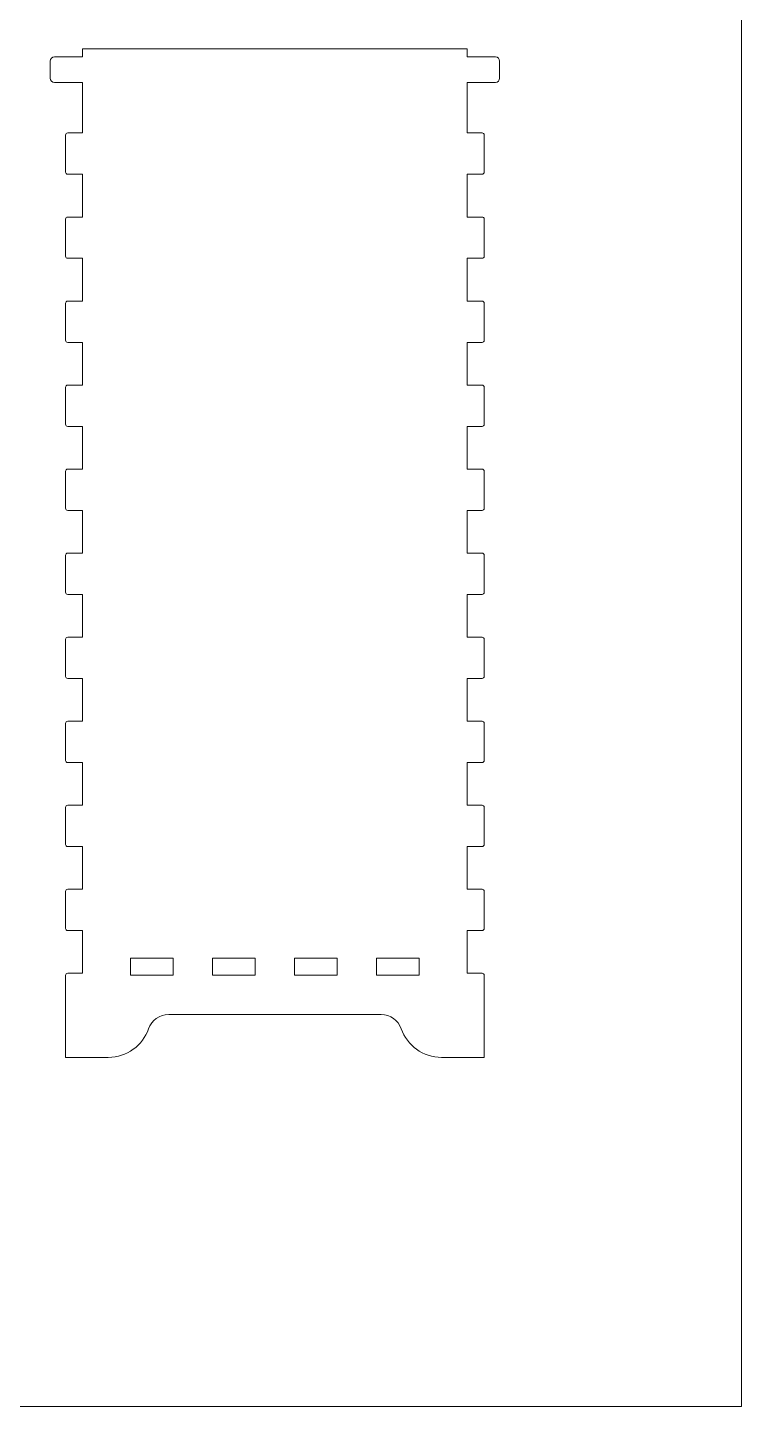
# Model space of a CAD drawing. Header units: millimetres. Extents: x -1099 to 2075, y -1295 to 1553.
# Drawn here: x 1907.9 to 2075, y -1295 to -972.3 of the extents above; entities that cross this region are included whole.
import ezdxf

# ---------------------------------------------------------------- set-up
doc = ezdxf.new("R2010")
doc.units = ezdxf.units.MM
doc.header["$MEASUREMENT"] = 0
doc.layers.add('layer 1', color=7, linetype='Continuous')

msp = doc.modelspace()

# ---------------------------------------------------------------- linework, layer by layer
at = {"layer": 'layer 1', "color": 250, "lineweight": 9}
for points, knots in [([(725, -464.9999), (725, -464.9999), (2075, -464.9999), (2075, -464.9999), (2075, -464.9999), (2075, -464.9999), (2075, -1294.9999), (2075, -1294.9999), (2075, -1294.9999), (2075, -1294.9999), (725, -1294.9999), (725, -1294.9999), (725, -1294.9999), (725, -1294.9999), (725, -464.9999), (725, -464.9999)], [0, 0, 0, 0, 0.2, 0.2, 0.2, 0.2, 0.4, 0.4, 0.4, 0.4, 0.6, 0.6, 0.6, 0.6, 1, 1, 1, 1]), ([(1940.939, -1203.311), (1940.939, -1203.311), (1990.6588, -1203.311), (1990.6588, -1203.311), (1990.6588, -1203.311), (1992.815, -1203.311), (1994.6491, -1204.6075), (1995.37, -1206.6396), (1995.37, -1206.6396), (1996.7466, -1210.5194), (2000.4572, -1213.3109), (2004.7989, -1213.3109), (2004.7989, -1213.3109), (2004.7989, -1213.3109), (2014.7989, -1213.3109), (2014.7989, -1213.3109), (2014.7989, -1213.3109), (2014.7989, -1213.3109), (2014.7989, -1194.1443), (2014.7989, -1194.1443), (2014.7989, -1194.1443), (2014.7989, -1193.8689), (2014.5741, -1193.6443), (2014.2989, -1193.6443), (2014.2989, -1193.6443), (2014.2989, -1193.6443), (2010.7989, -1193.6443), (2010.7989, -1193.6443), (2010.7989, -1193.6443), (2010.7989, -1193.6443), (2010.7989, -1183.6443), (2010.7989, -1183.6443), (2010.7989, -1183.6443), (2010.7989, -1183.6443), (2014.2989, -1183.6443), (2014.2989, -1183.6443), (2014.2989, -1183.6443), (2014.5743, -1183.6443), (2014.7989, -1183.4197), (2014.7989, -1183.1443), (2014.7989, -1183.1443), (2014.7989, -1183.1443), (2014.7989, -1174.4777), (2014.7989, -1174.4777), (2014.7989, -1174.4777), (2014.7989, -1174.2023), (2014.5741, -1173.9777), (2014.2989, -1173.9777), (2014.2989, -1173.9777), (2014.2989, -1173.9777), (2010.7989, -1173.9777), (2010.7989, -1173.9777), (2010.7989, -1173.9777), (2010.7989, -1173.9777), (2010.7989, -1163.9777), (2010.7989, -1163.9777), (2010.7989, -1163.9777), (2010.7989, -1163.9777), (2014.2989, -1163.9777), (2014.2989, -1163.9777), (2014.2989, -1163.9777), (2014.5743, -1163.9777), (2014.7989, -1163.7531), (2014.7989, -1163.4777), (2014.7989, -1163.4777), (2014.7989, -1163.4777), (2014.7989, -1154.811), (2014.7989, -1154.811), (2014.7989, -1154.811), (2014.7989, -1154.5356), (2014.5741, -1154.311), (2014.2989, -1154.311), (2014.2989, -1154.311), (2014.2989, -1154.311), (2010.7989, -1154.311), (2010.7989, -1154.311), (2010.7989, -1154.311), (2010.7989, -1154.311), (2010.7989, -1144.311), (2010.7989, -1144.311), (2010.7989, -1144.311), (2010.7989, -1144.311), (2014.2989, -1144.311), (2014.2989, -1144.311), (2014.2989, -1144.311), (2014.5743, -1144.311), (2014.7989, -1144.0864), (2014.7989, -1143.811), (2014.7989, -1143.811), (2014.7989, -1143.811), (2014.7989, -1135.1443), (2014.7989, -1135.1443), (2014.7989, -1135.1443), (2014.7989, -1134.8689), (2014.5741, -1134.6443), (2014.2989, -1134.6443), (2014.2989, -1134.6443), (2014.2989, -1134.6443), (2010.7989, -1134.6443), (2010.7989, -1134.6443), (2010.7989, -1134.6443), (2010.7989, -1134.6443), (2010.7989, -1124.6443), (2010.7989, -1124.6443), (2010.7989, -1124.6443), (2010.7989, -1124.6443), (2014.2989, -1124.6443), (2014.2989, -1124.6443), (2014.2989, -1124.6443), (2014.5743, -1124.6443), (2014.7989, -1124.4197), (2014.7989, -1124.1443), (2014.7989, -1124.1443), (2014.7989, -1124.1443), (2014.7989, -1115.4777), (2014.7989, -1115.4777), (2014.7989, -1115.4777), (2014.7989, -1115.2023), (2014.5741, -1114.9777), (2014.2989, -1114.9777), (2014.2989, -1114.9777), (2014.2989, -1114.9777), (2010.7989, -1114.9777), (2010.7989, -1114.9777), (2010.7989, -1114.9777), (2010.7989, -1114.9777), (2010.7989, -1104.9777), (2010.7989, -1104.9777), (2010.7989, -1104.9777), (2010.7989, -1104.9777), (2014.2989, -1104.9777), (2014.2989, -1104.9777), (2014.2989, -1104.9777), (2014.5743, -1104.9777), (2014.7989, -1104.7531), (2014.7989, -1104.4777), (2014.7989, -1104.4777), (2014.7989, -1104.4777), (2014.7989, -1095.811), (2014.7989, -1095.811), (2014.7989, -1095.811), (2014.7989, -1095.5356), (2014.5741, -1095.311), (2014.2989, -1095.311), (2014.2989, -1095.311), (2014.2989, -1095.311), (2010.7989, -1095.311), (2010.7989, -1095.311), (2010.7989, -1095.311), (2010.7989, -1095.311), (2010.7989, -1085.311), (2010.7989, -1085.311), (2010.7989, -1085.311), (2010.7989, -1085.311), (2014.2989, -1085.311), (2014.2989, -1085.311), (2014.2989, -1085.311), (2014.5743, -1085.311), (2014.7989, -1085.0864), (2014.7989, -1084.811), (2014.7989, -1084.811), (2014.7989, -1084.811), (2014.7989, -1076.1443), (2014.7989, -1076.1443), (2014.7989, -1076.1443), (2014.7989, -1075.8689), (2014.5741, -1075.6443), (2014.2989, -1075.6443), (2014.2989, -1075.6443), (2014.2989, -1075.6443), (2010.7989, -1075.6443), (2010.7989, -1075.6443), (2010.7989, -1075.6443), (2010.7989, -1075.6443), (2010.7989, -1065.6443), (2010.7989, -1065.6443), (2010.7989, -1065.6443), (2010.7989, -1065.6443), (2014.2989, -1065.6443), (2014.2989, -1065.6443), (2014.2989, -1065.6443), (2014.5743, -1065.6443), (2014.7989, -1065.4197), (2014.7989, -1065.1443), (2014.7989, -1065.1443), (2014.7989, -1065.1443), (2014.7989, -1056.4777), (2014.7989, -1056.4777), (2014.7989, -1056.4777), (2014.7989, -1056.2023), (2014.5741, -1055.9777), (2014.2989, -1055.9777), (2014.2989, -1055.9777), (2014.2989, -1055.9777), (2010.7989, -1055.9777), (2010.7989, -1055.9777), (2010.7989, -1055.9777), (2010.7989, -1055.9777), (2010.7989, -1045.9777), (2010.7989, -1045.9777), (2010.7989, -1045.9777), (2010.7989, -1045.9777), (2014.2989, -1045.9777), (2014.2989, -1045.9777), (2014.2989, -1045.9777), (2014.5743, -1045.9777), (2014.7989, -1045.7531), (2014.7989, -1045.4777), (2014.7989, -1045.4777), (2014.7989, -1045.4777), (2014.7989, -1036.811), (2014.7989, -1036.811), (2014.7989, -1036.811), (2014.7989, -1036.5356), (2014.5741, -1036.311), (2014.2989, -1036.311), (2014.2989, -1036.311), (2014.2989, -1036.311), (2010.7989, -1036.311), (2010.7989, -1036.311), (2010.7989, -1036.311), (2010.7989, -1036.311), (2010.7989, -1026.311), (2010.7989, -1026.311), (2010.7989, -1026.311), (2010.7989, -1026.311), (2014.2989, -1026.311), (2014.2989, -1026.311), (2014.2989, -1026.311), (2014.5743, -1026.311), (2014.7989, -1026.0864), (2014.7989, -1025.811), (2014.7989, -1025.811), (2014.7989, -1025.811), (2014.7989, -1017.1443), (2014.7989, -1017.1443), (2014.7989, -1017.1443), (2014.7989, -1016.8689), (2014.5741, -1016.6443), (2014.2989, -1016.6443), (2014.2989, -1016.6443), (2014.2989, -1016.6443), (2010.7989, -1016.6443), (2010.7989, -1016.6443), (2010.7989, -1016.6443), (2010.7989, -1016.6443), (2010.7989, -1006.6443), (2010.7989, -1006.6443), (2010.7989, -1006.6443), (2010.7989, -1006.6443), (2014.2989, -1006.6443), (2014.2989, -1006.6443), (2014.2989, -1006.6443), (2014.5743, -1006.6443), (2014.7989, -1006.4197), (2014.7989, -1006.1443), (2014.7989, -1006.1443), (2014.7989, -1006.1443), (2014.7989, -997.4777), (2014.7989, -997.4777), (2014.7989, -997.4777), (2014.7989, -997.2023), (2014.5741, -996.9777), (2014.2989, -996.9777), (2014.2989, -996.9777), (2014.2989, -996.9777), (2010.7989, -996.9777), (2010.7989, -996.9777), (2010.7989, -996.9777), (2010.7989, -996.9777), (2010.7989, -985.1444), (2010.7989, -985.1444), (2010.7989, -985.1444), (2010.7989, -985.1444), (2017.3989, -985.1444), (2017.3989, -985.1444), (2017.3989, -985.1444), (2017.9497, -985.1444), (2018.3989, -984.6952), (2018.3989, -984.1444), (2018.3989, -984.1444), (2018.3989, -984.1444), (2018.3989, -980.1444), (2018.3989, -980.1444), (2018.3989, -980.1444), (2018.3989, -979.5936), (2017.9494, -979.1444), (2017.3989, -979.1444), (2017.3989, -979.1444), (2017.3989, -979.1444), (2010.7989, -979.1444), (2010.7989, -979.1444), (2010.7989, -979.1444), (2010.7989, -979.1444), (2010.7989, -977.311), (2010.7989, -977.311), (2010.7989, -977.311), (2010.7989, -977.311), (1920.7989, -977.311), (1920.7989, -977.311), (1920.7989, -977.311), (1920.7989, -977.311), (1920.7989, -979.1444), (1920.7989, -979.1444), (1920.7989, -979.1444), (1920.7989, -979.1444), (1914.1989, -979.1444), (1914.1989, -979.1444), (1914.1989, -979.1444), (1913.6485, -979.1444), (1913.1989, -979.594), (1913.1989, -980.1444), (1913.1989, -980.1444), (1913.1989, -980.1444), (1913.1989, -984.1444), (1913.1989, -984.1444), (1913.1989, -984.1444), (1913.1989, -984.6949), (1913.6481, -985.1444), (1914.1989, -985.1444), (1914.1989, -985.1444), (1914.1989, -985.1444), (1920.7989, -985.1444), (1920.7989, -985.1444), (1920.7989, -985.1444), (1920.7989, -985.1444), (1920.7989, -996.9777), (1920.7989, -996.9777), (1920.7989, -996.9777), (1920.7989, -996.9777), (1917.2989, -996.9777), (1917.2989, -996.9777), (1917.2989, -996.9777), (1917.0237, -996.9777), (1916.7989, -997.2025), (1916.7989, -997.4777), (1916.7989, -997.4777), (1916.7989, -997.4777), (1916.7989, -1006.1443), (1916.7989, -1006.1443), (1916.7989, -1006.1443), (1916.7989, -1006.4195), (1917.0235, -1006.6443), (1917.2989, -1006.6443), (1917.2989, -1006.6443), (1917.2989, -1006.6443), (1920.7989, -1006.6443), (1920.7989, -1006.6443), (1920.7989, -1006.6443), (1920.7989, -1006.6443), (1920.7989, -1016.6443), (1920.7989, -1016.6443), (1920.7989, -1016.6443), (1920.7989, -1016.6443), (1917.2989, -1016.6443), (1917.2989, -1016.6443), (1917.2989, -1016.6443), (1917.0237, -1016.6443), (1916.7989, -1016.8691), (1916.7989, -1017.1443), (1916.7989, -1017.1443), (1916.7989, -1017.1443), (1916.7989, -1025.811), (1916.7989, -1025.811), (1916.7989, -1025.811), (1916.7989, -1026.0862), (1917.0235, -1026.311), (1917.2989, -1026.311), (1917.2989, -1026.311), (1917.2989, -1026.311), (1920.7989, -1026.311), (1920.7989, -1026.311), (1920.7989, -1026.311), (1920.7989, -1026.311), (1920.7989, -1036.311), (1920.7989, -1036.311), (1920.7989, -1036.311), (1920.7989, -1036.311), (1917.2989, -1036.311), (1917.2989, -1036.311), (1917.2989, -1036.311), (1917.0237, -1036.311), (1916.7989, -1036.5358), (1916.7989, -1036.811), (1916.7989, -1036.811), (1916.7989, -1036.811), (1916.7989, -1045.4777), (1916.7989, -1045.4777), (1916.7989, -1045.4777), (1916.7989, -1045.7529), (1917.0235, -1045.9777), (1917.2989, -1045.9777), (1917.2989, -1045.9777), (1917.2989, -1045.9777), (1920.7989, -1045.9777), (1920.7989, -1045.9777), (1920.7989, -1045.9777), (1920.7989, -1045.9777), (1920.7989, -1055.9777), (1920.7989, -1055.9777), (1920.7989, -1055.9777), (1920.7989, -1055.9777), (1917.2989, -1055.9777), (1917.2989, -1055.9777), (1917.2989, -1055.9777), (1917.0237, -1055.9777), (1916.7989, -1056.2025), (1916.7989, -1056.4777), (1916.7989, -1056.4777), (1916.7989, -1056.4777), (1916.7989, -1065.1443), (1916.7989, -1065.1443), (1916.7989, -1065.1443), (1916.7989, -1065.4195), (1917.0235, -1065.6443), (1917.2989, -1065.6443), (1917.2989, -1065.6443), (1917.2989, -1065.6443), (1920.7989, -1065.6443), (1920.7989, -1065.6443), (1920.7989, -1065.6443), (1920.7989, -1065.6443), (1920.7989, -1075.6443), (1920.7989, -1075.6443), (1920.7989, -1075.6443), (1920.7989, -1075.6443), (1917.2989, -1075.6443), (1917.2989, -1075.6443), (1917.2989, -1075.6443), (1917.0237, -1075.6443), (1916.7989, -1075.8691), (1916.7989, -1076.1443), (1916.7989, -1076.1443), (1916.7989, -1076.1443), (1916.7989, -1084.811), (1916.7989, -1084.811), (1916.7989, -1084.811), (1916.7989, -1085.0862), (1917.0235, -1085.311), (1917.2989, -1085.311), (1917.2989, -1085.311), (1917.2989, -1085.311), (1920.7989, -1085.311), (1920.7989, -1085.311), (1920.7989, -1085.311), (1920.7989, -1085.311), (1920.7989, -1095.311), (1920.7989, -1095.311), (1920.7989, -1095.311), (1920.7989, -1095.311), (1917.2989, -1095.311), (1917.2989, -1095.311), (1917.2989, -1095.311), (1917.0237, -1095.311), (1916.7989, -1095.5358), (1916.7989, -1095.811), (1916.7989, -1095.811), (1916.7989, -1095.811), (1916.7989, -1104.4777), (1916.7989, -1104.4777), (1916.7989, -1104.4777), (1916.7989, -1104.7529), (1917.0235, -1104.9777), (1917.2989, -1104.9777), (1917.2989, -1104.9777), (1917.2989, -1104.9777), (1920.7989, -1104.9777), (1920.7989, -1104.9777), (1920.7989, -1104.9777), (1920.7989, -1104.9777), (1920.7989, -1114.9777), (1920.7989, -1114.9777), (1920.7989, -1114.9777), (1920.7989, -1114.9777), (1917.2989, -1114.9777), (1917.2989, -1114.9777), (1917.2989, -1114.9777), (1917.0237, -1114.9777), (1916.7989, -1115.2025), (1916.7989, -1115.4777), (1916.7989, -1115.4777), (1916.7989, -1115.4777), (1916.7989, -1124.1443), (1916.7989, -1124.1443), (1916.7989, -1124.1443), (1916.7989, -1124.4195), (1917.0235, -1124.6443), (1917.2989, -1124.6443), (1917.2989, -1124.6443), (1917.2989, -1124.6443), (1920.7989, -1124.6443), (1920.7989, -1124.6443), (1920.7989, -1124.6443), (1920.7989, -1124.6443), (1920.7989, -1134.6443), (1920.7989, -1134.6443), (1920.7989, -1134.6443), (1920.7989, -1134.6443), (1917.2989, -1134.6443), (1917.2989, -1134.6443), (1917.2989, -1134.6443), (1917.0237, -1134.6443), (1916.7989, -1134.8691), (1916.7989, -1135.1443), (1916.7989, -1135.1443), (1916.7989, -1135.1443), (1916.7989, -1143.811), (1916.7989, -1143.811), (1916.7989, -1143.811), (1916.7989, -1144.0862), (1917.0235, -1144.311), (1917.2989, -1144.311), (1917.2989, -1144.311), (1917.2989, -1144.311), (1920.7989, -1144.311), (1920.7989, -1144.311), (1920.7989, -1144.311), (1920.7989, -1144.311), (1920.7989, -1154.311), (1920.7989, -1154.311), (1920.7989, -1154.311), (1920.7989, -1154.311), (1917.2989, -1154.311), (1917.2989, -1154.311), (1917.2989, -1154.311), (1917.0237, -1154.311), (1916.7989, -1154.5358), (1916.7989, -1154.811), (1916.7989, -1154.811), (1916.7989, -1154.811), (1916.7989, -1163.4777), (1916.7989, -1163.4777), (1916.7989, -1163.4777), (1916.7989, -1163.7529), (1917.0235, -1163.9777), (1917.2989, -1163.9777), (1917.2989, -1163.9777), (1917.2989, -1163.9777), (1920.7989, -1163.9777), (1920.7989, -1163.9777), (1920.7989, -1163.9777), (1920.7989, -1163.9777), (1920.7989, -1173.9777), (1920.7989, -1173.9777), (1920.7989, -1173.9777), (1920.7989, -1173.9777), (1917.2989, -1173.9777), (1917.2989, -1173.9777), (1917.2989, -1173.9777), (1917.0237, -1173.9777), (1916.7989, -1174.2025), (1916.7989, -1174.4777), (1916.7989, -1174.4777), (1916.7989, -1174.4777), (1916.7989, -1183.1443), (1916.7989, -1183.1443), (1916.7989, -1183.1443), (1916.7989, -1183.4195), (1917.0235, -1183.6443), (1917.2989, -1183.6443), (1917.2989, -1183.6443), (1917.2989, -1183.6443), (1920.7989, -1183.6443), (1920.7989, -1183.6443), (1920.7989, -1183.6443), (1920.7989, -1183.6443), (1920.7989, -1193.6443), (1920.7989, -1193.6443), (1920.7989, -1193.6443), (1920.7989, -1193.6443), (1917.2989, -1193.6443), (1917.2989, -1193.6443), (1917.2989, -1193.6443), (1917.0237, -1193.6443), (1916.7989, -1193.8691), (1916.7989, -1194.1443), (1916.7989, -1194.1443), (1916.7989, -1194.1443), (1916.7989, -1213.3109), (1916.7989, -1213.3109), (1916.7989, -1213.3109), (1916.7989, -1213.3109), (1926.7989, -1213.3109), (1926.7989, -1213.3109), (1926.7989, -1213.3109), (1931.1406, -1213.3109), (1934.8512, -1210.5194), (1936.2278, -1206.6396), (1936.2278, -1206.6396), (1936.9487, -1204.6075), (1938.7828, -1203.311), (1940.939, -1203.311)], [0, 0, 0, 0, 0.00671141, 0.00671141, 0.00671141, 0.00671141, 0.01342282, 0.01342282, 0.01342282, 0.01342282, 0.02013423, 0.02013423, 0.02013423, 0.02013423, 0.02684564, 0.02684564, 0.02684564, 0.02684564, 0.03355705, 0.03355705, 0.03355705, 0.03355705, 0.04026846, 0.04026846, 0.04026846, 0.04026846, 0.04697987, 0.04697987, 0.04697987, 0.04697987, 0.05369128, 0.05369128, 0.05369128, 0.05369128, 0.06040268, 0.06040268, 0.06040268, 0.06040268, 0.06711409, 0.06711409, 0.06711409, 0.06711409, 0.0738255, 0.0738255, 0.0738255, 0.0738255, 0.08053691, 0.08053691, 0.08053691, 0.08053691, 0.08724832, 0.08724832, 0.08724832, 0.08724832, 0.09395973, 0.09395973, 0.09395973, 0.09395973, 0.10067114, 0.10067114, 0.10067114, 0.10067114, 0.10738255, 0.10738255, 0.10738255, 0.10738255, 0.11409396, 0.11409396, 0.11409396, 0.11409396, 0.12080537, 0.12080537, 0.12080537, 0.12080537, 0.12751678, 0.12751678, 0.12751678, 0.12751678, 0.13422819, 0.13422819, 0.13422819, 0.13422819, 0.1409396, 0.1409396, 0.1409396, 0.1409396, 0.14765101, 0.14765101, 0.14765101, 0.14765101, 0.15436242, 0.15436242, 0.15436242, 0.15436242, 0.16107383, 0.16107383, 0.16107383, 0.16107383, 0.16778523, 0.16778523, 0.16778523, 0.16778523, 0.17449664, 0.17449664, 0.17449664, 0.17449664, 0.18120805, 0.18120805, 0.18120805, 0.18120805, 0.18791946, 0.18791946, 0.18791946, 0.18791946, 0.19463087, 0.19463087, 0.19463087, 0.19463087, 0.20134228, 0.20134228, 0.20134228, 0.20134228, 0.20805369, 0.20805369, 0.20805369, 0.20805369, 0.2147651, 0.2147651, 0.2147651, 0.2147651, 0.22147651, 0.22147651, 0.22147651, 0.22147651, 0.22818792, 0.22818792, 0.22818792, 0.22818792, 0.23489933, 0.23489933, 0.23489933, 0.23489933, 0.24161074, 0.24161074, 0.24161074, 0.24161074, 0.24832215, 0.24832215, 0.24832215, 0.24832215, 0.25503356, 0.25503356, 0.25503356, 0.25503356, 0.26174497, 0.26174497, 0.26174497, 0.26174497, 0.26845638, 0.26845638, 0.26845638, 0.26845638, 0.27516779, 0.27516779, 0.27516779, 0.27516779, 0.28187919, 0.28187919, 0.28187919, 0.28187919, 0.2885906, 0.2885906, 0.2885906, 0.2885906, 0.29530201, 0.29530201, 0.29530201, 0.29530201, 0.30201342, 0.30201342, 0.30201342, 0.30201342, 0.30872483, 0.30872483, 0.30872483, 0.30872483, 0.31543624, 0.31543624, 0.31543624, 0.31543624, 0.32214765, 0.32214765, 0.32214765, 0.32214765, 0.32885906, 0.32885906, 0.32885906, 0.32885906, 0.33557047, 0.33557047, 0.33557047, 0.33557047, 0.34228188, 0.34228188, 0.34228188, 0.34228188, 0.34899329, 0.34899329, 0.34899329, 0.34899329, 0.3557047, 0.3557047, 0.3557047, 0.3557047, 0.36241611, 0.36241611, 0.36241611, 0.36241611, 0.36912752, 0.36912752, 0.36912752, 0.36912752, 0.37583893, 0.37583893, 0.37583893, 0.37583893, 0.38255034, 0.38255034, 0.38255034, 0.38255034, 0.38926174, 0.38926174, 0.38926174, 0.38926174, 0.39597315, 0.39597315, 0.39597315, 0.39597315, 0.40268456, 0.40268456, 0.40268456, 0.40268456, 0.40939597, 0.40939597, 0.40939597, 0.40939597, 0.41610738, 0.41610738, 0.41610738, 0.41610738, 0.42281879, 0.42281879, 0.42281879, 0.42281879, 0.4295302, 0.4295302, 0.4295302, 0.4295302, 0.43624161, 0.43624161, 0.43624161, 0.43624161, 0.44295302, 0.44295302, 0.44295302, 0.44295302, 0.44966443, 0.44966443, 0.44966443, 0.44966443, 0.45637584, 0.45637584, 0.45637584, 0.45637584, 0.46308725, 0.46308725, 0.46308725, 0.46308725, 0.46979866, 0.46979866, 0.46979866, 0.46979866, 0.47651007, 0.47651007, 0.47651007, 0.47651007, 0.48322148, 0.48322148, 0.48322148, 0.48322148, 0.48993289, 0.48993289, 0.48993289, 0.48993289, 0.4966443, 0.4966443, 0.4966443, 0.4966443, 0.5033557, 0.5033557, 0.5033557, 0.5033557, 0.51006711, 0.51006711, 0.51006711, 0.51006711, 0.51677852, 0.51677852, 0.51677852, 0.51677852, 0.52348993, 0.52348993, 0.52348993, 0.52348993, 0.53020134, 0.53020134, 0.53020134, 0.53020134, 0.53691275, 0.53691275, 0.53691275, 0.53691275, 0.54362416, 0.54362416, 0.54362416, 0.54362416, 0.55033557, 0.55033557, 0.55033557, 0.55033557, 0.55704698, 0.55704698, 0.55704698, 0.55704698, 0.56375839, 0.56375839, 0.56375839, 0.56375839, 0.5704698, 0.5704698, 0.5704698, 0.5704698, 0.57718121, 0.57718121, 0.57718121, 0.57718121, 0.58389262, 0.58389262, 0.58389262, 0.58389262, 0.59060403, 0.59060403, 0.59060403, 0.59060403, 0.59731544, 0.59731544, 0.59731544, 0.59731544, 0.60402685, 0.60402685, 0.60402685, 0.60402685, 0.61073826, 0.61073826, 0.61073826, 0.61073826, 0.61744966, 0.61744966, 0.61744966, 0.61744966, 0.62416107, 0.62416107, 0.62416107, 0.62416107, 0.63087248, 0.63087248, 0.63087248, 0.63087248, 0.63758389, 0.63758389, 0.63758389, 0.63758389, 0.6442953, 0.6442953, 0.6442953, 0.6442953, 0.65100671, 0.65100671, 0.65100671, 0.65100671, 0.65771812, 0.65771812, 0.65771812, 0.65771812, 0.66442953, 0.66442953, 0.66442953, 0.66442953, 0.67114094, 0.67114094, 0.67114094, 0.67114094, 0.67785235, 0.67785235, 0.67785235, 0.67785235, 0.68456376, 0.68456376, 0.68456376, 0.68456376, 0.69127517, 0.69127517, 0.69127517, 0.69127517, 0.69798658, 0.69798658, 0.69798658, 0.69798658, 0.70469799, 0.70469799, 0.70469799, 0.70469799, 0.7114094, 0.7114094, 0.7114094, 0.7114094, 0.71812081, 0.71812081, 0.71812081, 0.71812081, 0.72483221, 0.72483221, 0.72483221, 0.72483221, 0.73154362, 0.73154362, 0.73154362, 0.73154362, 0.73825503, 0.73825503, 0.73825503, 0.73825503, 0.74496644, 0.74496644, 0.74496644, 0.74496644, 0.75167785, 0.75167785, 0.75167785, 0.75167785, 0.75838926, 0.75838926, 0.75838926, 0.75838926, 0.76510067, 0.76510067, 0.76510067, 0.76510067, 0.77181208, 0.77181208, 0.77181208, 0.77181208, 0.77852349, 0.77852349, 0.77852349, 0.77852349, 0.7852349, 0.7852349, 0.7852349, 0.7852349, 0.79194631, 0.79194631, 0.79194631, 0.79194631, 0.79865772, 0.79865772, 0.79865772, 0.79865772, 0.80536913, 0.80536913, 0.80536913, 0.80536913, 0.81208054, 0.81208054, 0.81208054, 0.81208054, 0.81879195, 0.81879195, 0.81879195, 0.81879195, 0.82550336, 0.82550336, 0.82550336, 0.82550336, 0.83221477, 0.83221477, 0.83221477, 0.83221477, 0.83892617, 0.83892617, 0.83892617, 0.83892617, 0.84563758, 0.84563758, 0.84563758, 0.84563758, 0.85234899, 0.85234899, 0.85234899, 0.85234899, 0.8590604, 0.8590604, 0.8590604, 0.8590604, 0.86577181, 0.86577181, 0.86577181, 0.86577181, 0.87248322, 0.87248322, 0.87248322, 0.87248322, 0.87919463, 0.87919463, 0.87919463, 0.87919463, 0.88590604, 0.88590604, 0.88590604, 0.88590604, 0.89261745, 0.89261745, 0.89261745, 0.89261745, 0.89932886, 0.89932886, 0.89932886, 0.89932886, 0.90604027, 0.90604027, 0.90604027, 0.90604027, 0.91275168, 0.91275168, 0.91275168, 0.91275168, 0.91946309, 0.91946309, 0.91946309, 0.91946309, 0.9261745, 0.9261745, 0.9261745, 0.9261745, 0.93288591, 0.93288591, 0.93288591, 0.93288591, 0.93959732, 0.93959732, 0.93959732, 0.93959732, 0.94630872, 0.94630872, 0.94630872, 0.94630872, 0.95302013, 0.95302013, 0.95302013, 0.95302013, 0.95973154, 0.95973154, 0.95973154, 0.95973154, 0.96644295, 0.96644295, 0.96644295, 0.96644295, 0.97315436, 0.97315436, 0.97315436, 0.97315436, 0.97986577, 0.97986577, 0.97986577, 0.97986577, 0.98657718, 0.98657718, 0.98657718, 0.98657718, 1, 1, 1, 1]), ([(1931.9989, -1194.111), (1931.9989, -1194.111), (1941.9989, -1194.111), (1941.9989, -1194.111), (1941.9989, -1194.111), (1941.9989, -1194.111), (1941.9989, -1190.111), (1941.9989, -1190.111), (1941.9989, -1190.111), (1941.9989, -1190.111), (1931.9989, -1190.111), (1931.9989, -1190.111), (1931.9989, -1190.111), (1931.9989, -1190.111), (1931.9989, -1194.111), (1931.9989, -1194.111)], [0, 0, 0, 0, 0.2, 0.2, 0.2, 0.2, 0.4, 0.4, 0.4, 0.4, 0.6, 0.6, 0.6, 0.6, 1, 1, 1, 1]), ([(1951.1989, -1194.111), (1951.1989, -1194.111), (1961.1989, -1194.111), (1961.1989, -1194.111), (1961.1989, -1194.111), (1961.1989, -1194.111), (1961.1989, -1190.111), (1961.1989, -1190.111), (1961.1989, -1190.111), (1961.1989, -1190.111), (1951.1989, -1190.111), (1951.1989, -1190.111), (1951.1989, -1190.111), (1951.1989, -1190.111), (1951.1989, -1194.111), (1951.1989, -1194.111)], [0, 0, 0, 0, 0.2, 0.2, 0.2, 0.2, 0.4, 0.4, 0.4, 0.4, 0.6, 0.6, 0.6, 0.6, 1, 1, 1, 1]), ([(1970.3989, -1194.111), (1970.3989, -1194.111), (1980.3989, -1194.111), (1980.3989, -1194.111), (1980.3989, -1194.111), (1980.3989, -1194.111), (1980.3989, -1190.111), (1980.3989, -1190.111), (1980.3989, -1190.111), (1980.3989, -1190.111), (1970.3989, -1190.111), (1970.3989, -1190.111), (1970.3989, -1190.111), (1970.3989, -1190.111), (1970.3989, -1194.111), (1970.3989, -1194.111)], [0, 0, 0, 0, 0.2, 0.2, 0.2, 0.2, 0.4, 0.4, 0.4, 0.4, 0.6, 0.6, 0.6, 0.6, 1, 1, 1, 1]), ([(1989.5989, -1194.111), (1989.5989, -1194.111), (1999.5989, -1194.111), (1999.5989, -1194.111), (1999.5989, -1194.111), (1999.5989, -1194.111), (1999.5989, -1190.111), (1999.5989, -1190.111), (1999.5989, -1190.111), (1999.5989, -1190.111), (1989.5989, -1190.111), (1989.5989, -1190.111), (1989.5989, -1190.111), (1989.5989, -1190.111), (1989.5989, -1194.111), (1989.5989, -1194.111)], [0, 0, 0, 0, 0.2, 0.2, 0.2, 0.2, 0.4, 0.4, 0.4, 0.4, 0.6, 0.6, 0.6, 0.6, 1, 1, 1, 1])]:
    msp.add_open_spline(points, degree=3, knots=knots, dxfattribs=at)

doc.saveas('drawing.dxf')
